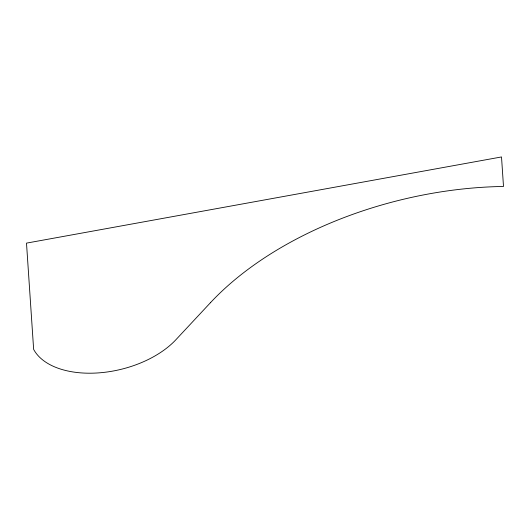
<?xml version="1.0" encoding="UTF-8"?>
<svg xmlns="http://www.w3.org/2000/svg" width="530" height="530" viewBox="0 0 530 530"><rect width="100%" height="100%" fill="white"/><g stroke="black" fill="none" stroke-linecap="round" stroke-linejoin="round"><path stroke-width="0.79" d="M210.423 302.729L175.92 339.703A80.825 46.938 -13.6 0 1 98.07 372.921A80.825 46.938 -13.6 0 1 33.642 349.376L26.5 243.124L501.512 156.946L503.5 186.461A280.549 162.915 -13.6 0 0 210.423 302.729"/></g></svg>
